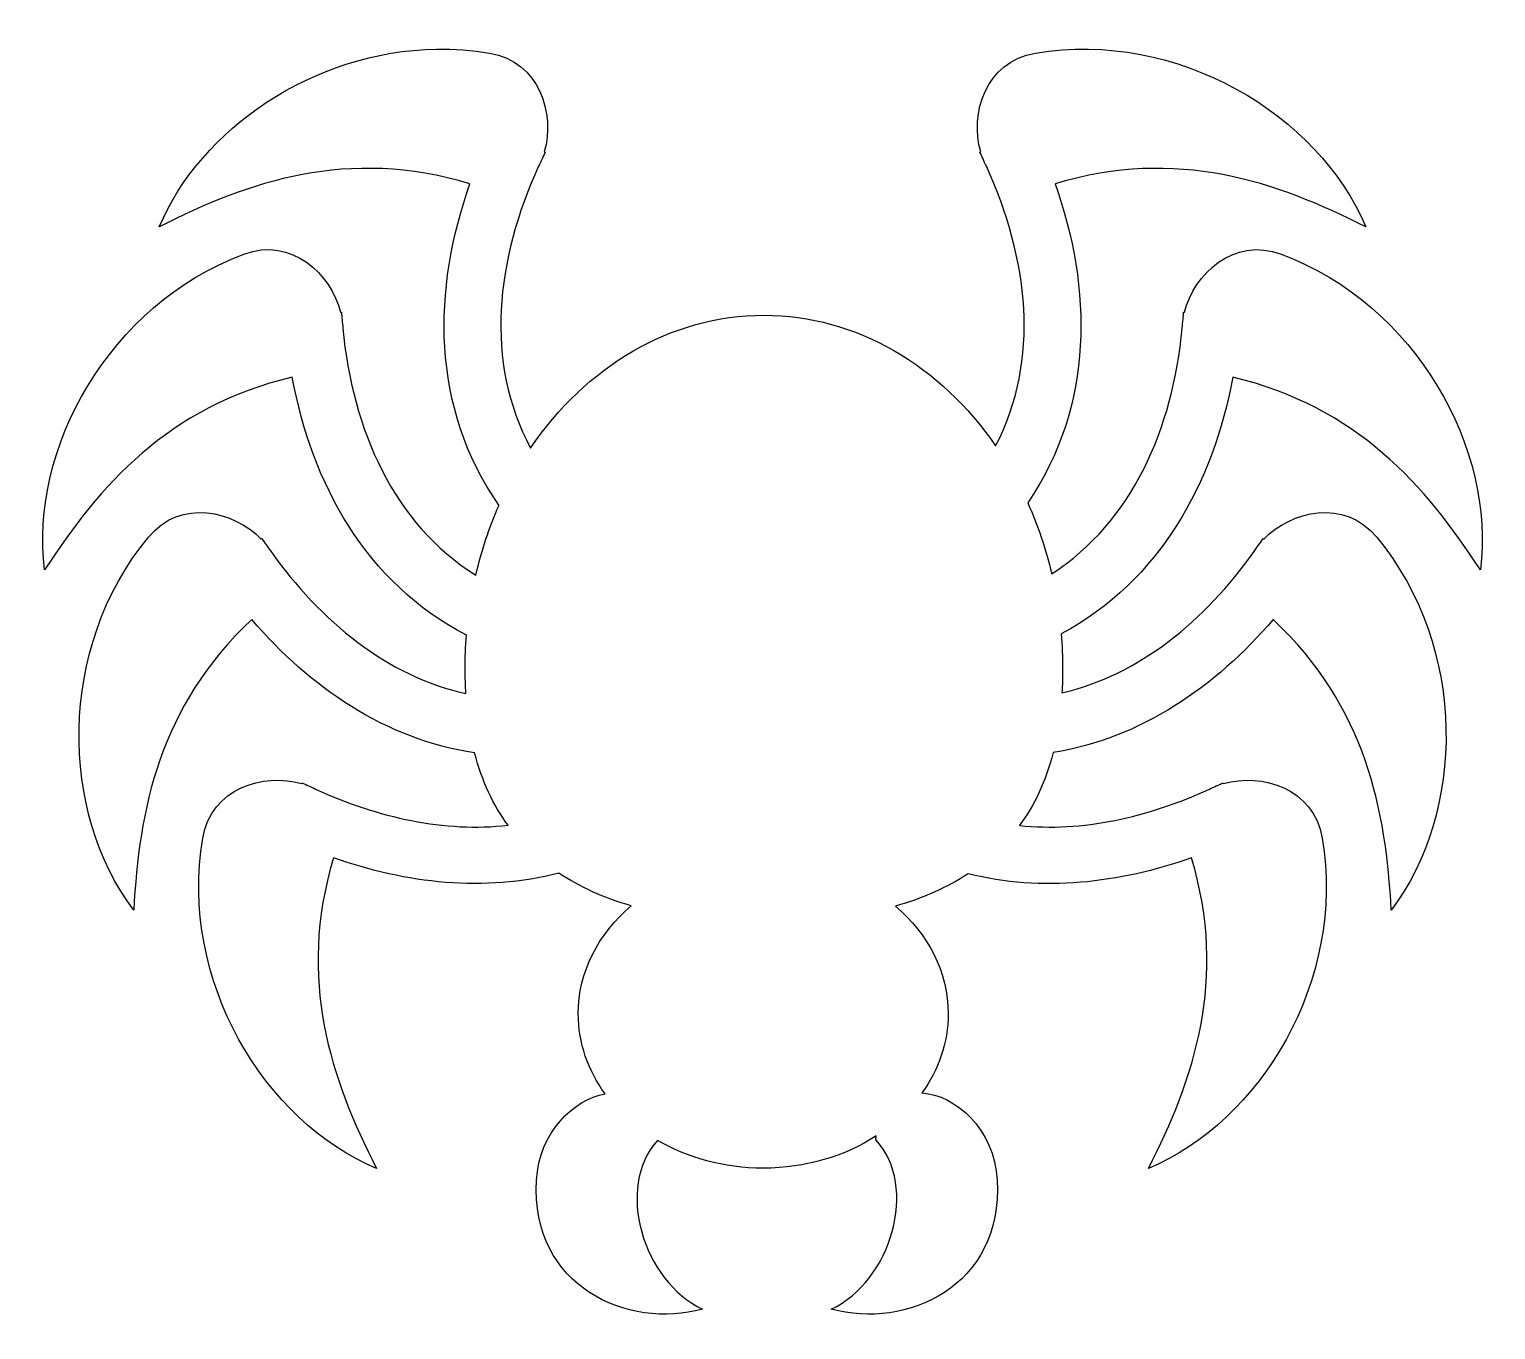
# Model space of a CAD drawing. Header units: centimetres. Extents: x -10.2 to 10.2, y -9.6 to 8.4.
import ezdxf

# ---------------------------------------------------------------- set-up
doc = ezdxf.new("R2010")
doc.units = ezdxf.units.CM
doc.header["$MEASUREMENT"] = 0
doc.layers.add('Layer 1', color=7, linetype='Continuous')

msp = doc.modelspace()

# ---------------------------------------------------------------- linework, layer by layer
at = {"layer": 'Layer 1'}
msp.add_open_spline([(-4.51459, 8.16739), (-6.21784, 8.1404), (-7.784, 7.06343), (-8.35453, 5.70453), (-8.35453, 5.70453), (-7.12167, 6.33283), (-5.73969, 6.81102), (-4.05074, 6.3015), (-4.05074, 6.3015), (-4.56856, 4.84304), (-4.59766, 3.21194), (-3.65014, 1.84886), (-3.65014, 1.84886), (-3.65014, 1.84886), (-3.64753, 1.85013), (-3.64753, 1.85013), (-3.64753, 1.85013), (-3.78272, 1.54471), (-3.89168, 1.21951), (-3.97037, 0.879), (-3.97037, 0.879), (-5.11363, 1.59586), (-5.67649, 2.89522), (-5.8126, 4.30249), (-5.8126, 4.30249), (-5.81336, 4.34061), (-5.81745, 4.37957), (-5.82314, 4.41845), (-5.82314, 4.41845), (-5.82588, 4.4532), (-5.82879, 4.48782), (-5.83103, 4.5226), (-5.83103, 4.5226), (-5.83103, 4.5226), (-5.84427, 4.52133), (-5.84427, 4.52133), (-5.84427, 4.52133), (-5.97613, 5.04877), (-6.52094, 5.57401), (-7.1831, 5.32644), (-7.1831, 5.32644), (-9.05536, 4.62624), (-10.15426, 2.62381), (-9.94245, 0.95278), (-9.94245, 0.95278), (-9.18857, 2.11375), (-8.23068, 3.21834), (-6.51238, 3.62125), (-6.51238, 3.62125), (-6.24166, 2.15435), (-5.49799, 0.77673), (-4.09961, 0.04625), (-4.09961, 0.04625), (-4.11184, -0.108), (-4.118, -0.26453), (-4.118, -0.42291), (-4.118, -0.42291), (-4.118, -0.53993), (-4.11387, -0.65243), (-4.10746, -0.76165), (-4.10746, -0.76165), (-5.19358, -0.52201), (-6.11617, 0.23575), (-6.81148, 1.21236), (-6.81148, 1.21236), (-6.82961, 1.24154), (-6.85027, 1.27021), (-6.8722, 1.29796), (-6.8722, 1.29796), (-6.89236, 1.32735), (-6.91293, 1.35657), (-6.93275, 1.3863), (-6.93275, 1.3863), (-6.93275, 1.3863), (-6.94329, 1.37972), (-6.94329, 1.37972), (-6.94329, 1.37972), (-7.32145, 1.7702), (-8.05547, 1.95118), (-8.50477, 1.40603), (-8.50477, 1.40603), (-9.77622, -0.13647), (-9.72798, -2.42071), (-8.70777, -3.76081), (-8.70777, -3.76081), (-8.63537, -2.37875), (-8.35938, -0.94213), (-7.0725, 0.26615), (-7.0725, 0.26615), (-6.27106, -0.6739), (-5.21939, -1.39873), (-3.98623, -1.58262), (-3.98623, -1.58262), (-3.88482, -1.97803), (-3.72732, -2.30677), (-3.52373, -2.58411), (-3.52373, -2.58411), (-4.39897, -2.68628), (-5.3219, -2.48122), (-6.18959, -2.08476), (-6.18959, -2.08476), (-6.22122, -2.06777), (-6.25398, -2.05221), (-6.28839, -2.03863), (-6.28839, -2.03863), (-6.31909, -2.024), (-6.35008, -2.01021), (-6.38065, -1.9952), (-6.38065, -1.9952), (-6.38065, -1.9952), (-6.38588, -2.00701), (-6.38588, -2.00701), (-6.38588, -2.00701), (-6.90876, -1.85731), (-7.63574, -2.06731), (-7.75242, -2.76477), (-7.75242, -2.76477), (-8.08217, -4.73604), (-6.89852, -6.68934), (-5.34488, -7.33991), (-5.34488, -7.33991), (-5.97331, -6.10675), (-6.45073, -4.72571), (-5.9405, -3.03616), (-5.9405, -3.03616), (-4.93463, -3.39307), (-3.84669, -3.51624), (-2.82134, -3.24826), (-2.82134, -3.24826), (-2.53097, -3.44122), (-2.19337, -3.59168), (-1.81985, -3.70157), (-1.81985, -3.70157), (-2.27244, -4.08724), (-2.55125, -4.61484), (-2.55125, -5.19727), (-2.55125, -5.19727), (-2.55125, -5.60318), (-2.41496, -5.98223), (-2.17962, -6.30544), (-2.17962, -6.30544), (-2.61656, -6.38556), (-3.09171, -6.83768), (-3.1284, -7.502), (-3.1284, -7.502), (-3.21037, -8.98252), (-1.86146, -9.57346), (-0.83025, -9.28887), (-0.83025, -9.28887), (-1.65185, -8.90565), (-2.04566, -7.59903), (-1.45358, -6.95125), (-1.45358, -6.95125), (-1.03848, -7.19313), (-0.53411, -7.33603), (0.01049, -7.33603), (0.01049, -7.33603), (0.60025, -7.33603), (1.143, -7.16883), (1.57598, -6.88926), (1.57598, -6.88926), (1.5737, -6.90655), (1.571, -6.92519), (1.5694, -6.94324), (1.5694, -6.94324), (2.17164, -7.58841), (1.77881, -8.90405), (0.95396, -9.28888), (0.95396, -9.28888), (1.98514, -9.57351), (3.33409, -8.98257), (3.25211, -7.50205), (3.25211, -7.50205), (3.21268, -6.79), (2.66952, -6.32093), (2.20972, -6.29368), (2.20972, -6.29368), (2.43966, -5.97308), (2.57215, -5.59816), (2.57215, -5.19731), (2.57215, -5.19731), (2.57215, -4.61657), (2.29355, -4.09095), (1.84349, -3.70562), (1.84349, -3.70562), (2.21836, -3.59666), (2.55824, -3.44831), (2.85021, -3.25628), (2.85021, -3.25628), (3.8673, -3.51464), (4.94486, -3.38987), (5.94163, -3.03616), (5.94163, -3.03616), (6.45186, -4.7257), (5.97444, -6.10675), (5.34601, -7.33995), (5.34601, -7.33995), (6.89973, -6.68938), (8.08339, -4.73608), (7.75359, -2.76473), (7.75359, -2.76473), (7.637, -2.06736), (6.90989, -1.85728), (6.38709, -2.00697), (6.38709, -2.00697), (6.38709, -2.00697), (6.38178, -1.99516), (6.38178, -1.99516), (6.38178, -1.99516), (6.34982, -2.01093), (6.31768, -2.02594), (6.28564, -2.04125), (6.28564, -2.04125), (6.253, -2.05432), (6.22079, -2.06866), (6.19068, -2.08468), (6.19068, -2.08468), (5.33475, -2.47591), (4.42511, -2.68072), (3.56045, -2.58817), (3.56045, -2.58817), (3.76631, -2.30868), (3.92508, -1.97699), (4.02695, -1.5774), (4.02695, -1.5774), (5.24265, -1.38414), (6.2807, -0.66455), (7.07359, 0.26479), (7.07359, 0.26479), (8.35992, -0.94332), (8.63655, -2.37897), (8.70886, -3.7609), (8.70886, -3.7609), (9.72911, -2.42072), (9.77866, -0.13644), (8.5073, 1.40603), (8.5073, 1.40603), (8.05779, 1.95126), (7.32251, 1.77036), (6.94443, 1.37968), (6.94443, 1.37968), (6.94443, 1.37968), (6.93389, 1.38622), (6.93389, 1.38622), (6.93389, 1.38622), (6.91238, 1.35388), (6.89004, 1.32191), (6.86802, 1.29008), (6.86802, 1.29008), (6.84791, 1.26394), (6.82817, 1.23695), (6.81135, 1.20967), (6.81135, 1.20967), (6.12456, 0.24571), (5.21656, -0.50391), (4.14823, -0.75249), (4.14823, -0.75249), (4.15426, -0.64614), (4.15751, -0.53672), (4.15751, -0.42303), (4.15751, -0.42303), (4.15751, -0.2579), (4.15102, -0.09479), (4.13769, 0.06578), (4.13769, 0.06578), (5.51207, 0.80119), (6.24525, 2.16726), (6.5136, 3.62109), (6.5136, 3.62109), (8.23194, 3.21818), (9.18971, 2.11359), (9.94363, 0.9527), (9.94363, 0.9527), (10.15548, 2.62365), (9.05789, 4.62608), (7.18559, 5.32628), (7.18559, 5.32628), (6.52338, 5.57389), (5.97727, 5.04865), (5.84549, 4.52112), (5.84549, 4.52112), (5.84549, 4.52112), (5.8336, 4.52239), (5.8336, 4.52239), (5.8336, 4.52239), (5.83141, 4.48891), (5.82833, 4.4556), (5.82567, 4.42224), (5.82567, 4.42224), (5.81964, 4.38201), (5.81597, 4.3417), (5.81513, 4.30231), (5.81513, 4.30231), (5.68036, 2.90908), (5.12661, 1.62102), (4.00587, 0.89995), (4.00587, 0.89995), (3.92482, 1.24446), (3.81266, 1.57337), (3.6738, 1.88162), (3.6738, 1.88162), (4.59821, 3.23804), (4.56662, 4.85463), (4.05331, 6.30141), (4.05331, 6.30141), (5.74214, 6.8108), (7.12289, 6.33261), (8.35571, 5.70444), (8.35571, 5.70444), (7.70371, 7.25749), (5.75196, 8.44182), (3.78049, 8.11202), (3.78049, 8.11202), (3.08328, 7.99521), (2.87325, 7.26824), (3.02286, 6.74552), (3.02286, 6.74552), (3.02286, 6.74552), (3.01097, 6.74021), (3.01097, 6.74021), (3.01097, 6.74021), (3.02649, 6.70879), (3.04078, 6.67696), (3.05579, 6.64533), (3.05579, 6.64533), (3.06945, 6.61088), (3.08476, 6.57811), (3.10184, 6.54649), (3.10184, 6.54649), (3.68696, 5.26442), (3.85159, 3.86166), (3.22969, 2.671), (3.22969, 2.671), (2.46573, 3.78019), (1.30278, 4.48026), (0.01965, 4.48026), (0.01965, 4.48026), (-1.27562, 4.48026), (-2.44802, 3.76678), (-3.21151, 2.63938), (-3.21151, 2.63938), (-3.85314, 3.83678), (-3.69117, 5.25295), (-3.10082, 6.5465), (-3.10082, 6.5465), (-3.08336, 6.57897), (-3.06738, 6.61262), (-3.05342, 6.64796), (-3.05342, 6.64796), (-3.03883, 6.67866), (-3.02504, 6.70969), (-3.00999, 6.74022), (-3.00999, 6.74022), (-3.00999, 6.74022), (-3.0218, 6.74549), (-3.0218, 6.74549), (-3.0218, 6.74549), (-2.8721, 7.2682), (-3.08218, 7.99514), (-3.77956, 8.11194), (-3.77956, 8.11194), (-4.02595, 8.15318), (-4.27149, 8.17114), (-4.5148, 8.16731), (-4.5148, 8.16731), (-4.5148, 8.16731), (-4.51459, 8.16739), (-4.51459, 8.16739)], degree=3, knots=[0, 0, 0, 0, 0.01075269, 0.01075269, 0.01075269, 0.01075269, 0.02150538, 0.02150538, 0.02150538, 0.02150538, 0.03225806, 0.03225806, 0.03225806, 0.03225806, 0.04301075, 0.04301075, 0.04301075, 0.04301075, 0.05376344, 0.05376344, 0.05376344, 0.05376344, 0.06451613, 0.06451613, 0.06451613, 0.06451613, 0.07526882, 0.07526882, 0.07526882, 0.07526882, 0.08602151, 0.08602151, 0.08602151, 0.08602151, 0.09677419, 0.09677419, 0.09677419, 0.09677419, 0.10752688, 0.10752688, 0.10752688, 0.10752688, 0.11827957, 0.11827957, 0.11827957, 0.11827957, 0.12903226, 0.12903226, 0.12903226, 0.12903226, 0.13978495, 0.13978495, 0.13978495, 0.13978495, 0.15053763, 0.15053763, 0.15053763, 0.15053763, 0.16129032, 0.16129032, 0.16129032, 0.16129032, 0.17204301, 0.17204301, 0.17204301, 0.17204301, 0.1827957, 0.1827957, 0.1827957, 0.1827957, 0.19354839, 0.19354839, 0.19354839, 0.19354839, 0.20430108, 0.20430108, 0.20430108, 0.20430108, 0.21505376, 0.21505376, 0.21505376, 0.21505376, 0.22580645, 0.22580645, 0.22580645, 0.22580645, 0.23655914, 0.23655914, 0.23655914, 0.23655914, 0.24731183, 0.24731183, 0.24731183, 0.24731183, 0.25806452, 0.25806452, 0.25806452, 0.25806452, 0.2688172, 0.2688172, 0.2688172, 0.2688172, 0.27956989, 0.27956989, 0.27956989, 0.27956989, 0.29032258, 0.29032258, 0.29032258, 0.29032258, 0.30107527, 0.30107527, 0.30107527, 0.30107527, 0.31182796, 0.31182796, 0.31182796, 0.31182796, 0.32258065, 0.32258065, 0.32258065, 0.32258065, 0.33333333, 0.33333333, 0.33333333, 0.33333333, 0.34408602, 0.34408602, 0.34408602, 0.34408602, 0.35483871, 0.35483871, 0.35483871, 0.35483871, 0.3655914, 0.3655914, 0.3655914, 0.3655914, 0.37634409, 0.37634409, 0.37634409, 0.37634409, 0.38709677, 0.38709677, 0.38709677, 0.38709677, 0.39784946, 0.39784946, 0.39784946, 0.39784946, 0.40860215, 0.40860215, 0.40860215, 0.40860215, 0.41935484, 0.41935484, 0.41935484, 0.41935484, 0.43010753, 0.43010753, 0.43010753, 0.43010753, 0.44086022, 0.44086022, 0.44086022, 0.44086022, 0.4516129, 0.4516129, 0.4516129, 0.4516129, 0.46236559, 0.46236559, 0.46236559, 0.46236559, 0.47311828, 0.47311828, 0.47311828, 0.47311828, 0.48387097, 0.48387097, 0.48387097, 0.48387097, 0.49462366, 0.49462366, 0.49462366, 0.49462366, 0.50537634, 0.50537634, 0.50537634, 0.50537634, 0.51612903, 0.51612903, 0.51612903, 0.51612903, 0.52688172, 0.52688172, 0.52688172, 0.52688172, 0.53763441, 0.53763441, 0.53763441, 0.53763441, 0.5483871, 0.5483871, 0.5483871, 0.5483871, 0.55913978, 0.55913978, 0.55913978, 0.55913978, 0.56989247, 0.56989247, 0.56989247, 0.56989247, 0.58064516, 0.58064516, 0.58064516, 0.58064516, 0.59139785, 0.59139785, 0.59139785, 0.59139785, 0.60215054, 0.60215054, 0.60215054, 0.60215054, 0.61290323, 0.61290323, 0.61290323, 0.61290323, 0.62365591, 0.62365591, 0.62365591, 0.62365591, 0.6344086, 0.6344086, 0.6344086, 0.6344086, 0.64516129, 0.64516129, 0.64516129, 0.64516129, 0.65591398, 0.65591398, 0.65591398, 0.65591398, 0.66666667, 0.66666667, 0.66666667, 0.66666667, 0.67741935, 0.67741935, 0.67741935, 0.67741935, 0.68817204, 0.68817204, 0.68817204, 0.68817204, 0.69892473, 0.69892473, 0.69892473, 0.69892473, 0.70967742, 0.70967742, 0.70967742, 0.70967742, 0.72043011, 0.72043011, 0.72043011, 0.72043011, 0.7311828, 0.7311828, 0.7311828, 0.7311828, 0.74193548, 0.74193548, 0.74193548, 0.74193548, 0.75268817, 0.75268817, 0.75268817, 0.75268817, 0.76344086, 0.76344086, 0.76344086, 0.76344086, 0.77419355, 0.77419355, 0.77419355, 0.77419355, 0.78494624, 0.78494624, 0.78494624, 0.78494624, 0.79569892, 0.79569892, 0.79569892, 0.79569892, 0.80645161, 0.80645161, 0.80645161, 0.80645161, 0.8172043, 0.8172043, 0.8172043, 0.8172043, 0.82795699, 0.82795699, 0.82795699, 0.82795699, 0.83870968, 0.83870968, 0.83870968, 0.83870968, 0.84946237, 0.84946237, 0.84946237, 0.84946237, 0.86021505, 0.86021505, 0.86021505, 0.86021505, 0.87096774, 0.87096774, 0.87096774, 0.87096774, 0.88172043, 0.88172043, 0.88172043, 0.88172043, 0.89247312, 0.89247312, 0.89247312, 0.89247312, 0.90322581, 0.90322581, 0.90322581, 0.90322581, 0.91397849, 0.91397849, 0.91397849, 0.91397849, 0.92473118, 0.92473118, 0.92473118, 0.92473118, 0.93548387, 0.93548387, 0.93548387, 0.93548387, 0.94623656, 0.94623656, 0.94623656, 0.94623656, 0.95698925, 0.95698925, 0.95698925, 0.95698925, 0.96774194, 0.96774194, 0.96774194, 0.96774194, 0.97849462, 0.97849462, 0.97849462, 0.97849462, 1, 1, 1, 1], dxfattribs=at)

doc.saveas('drawing.dxf')
